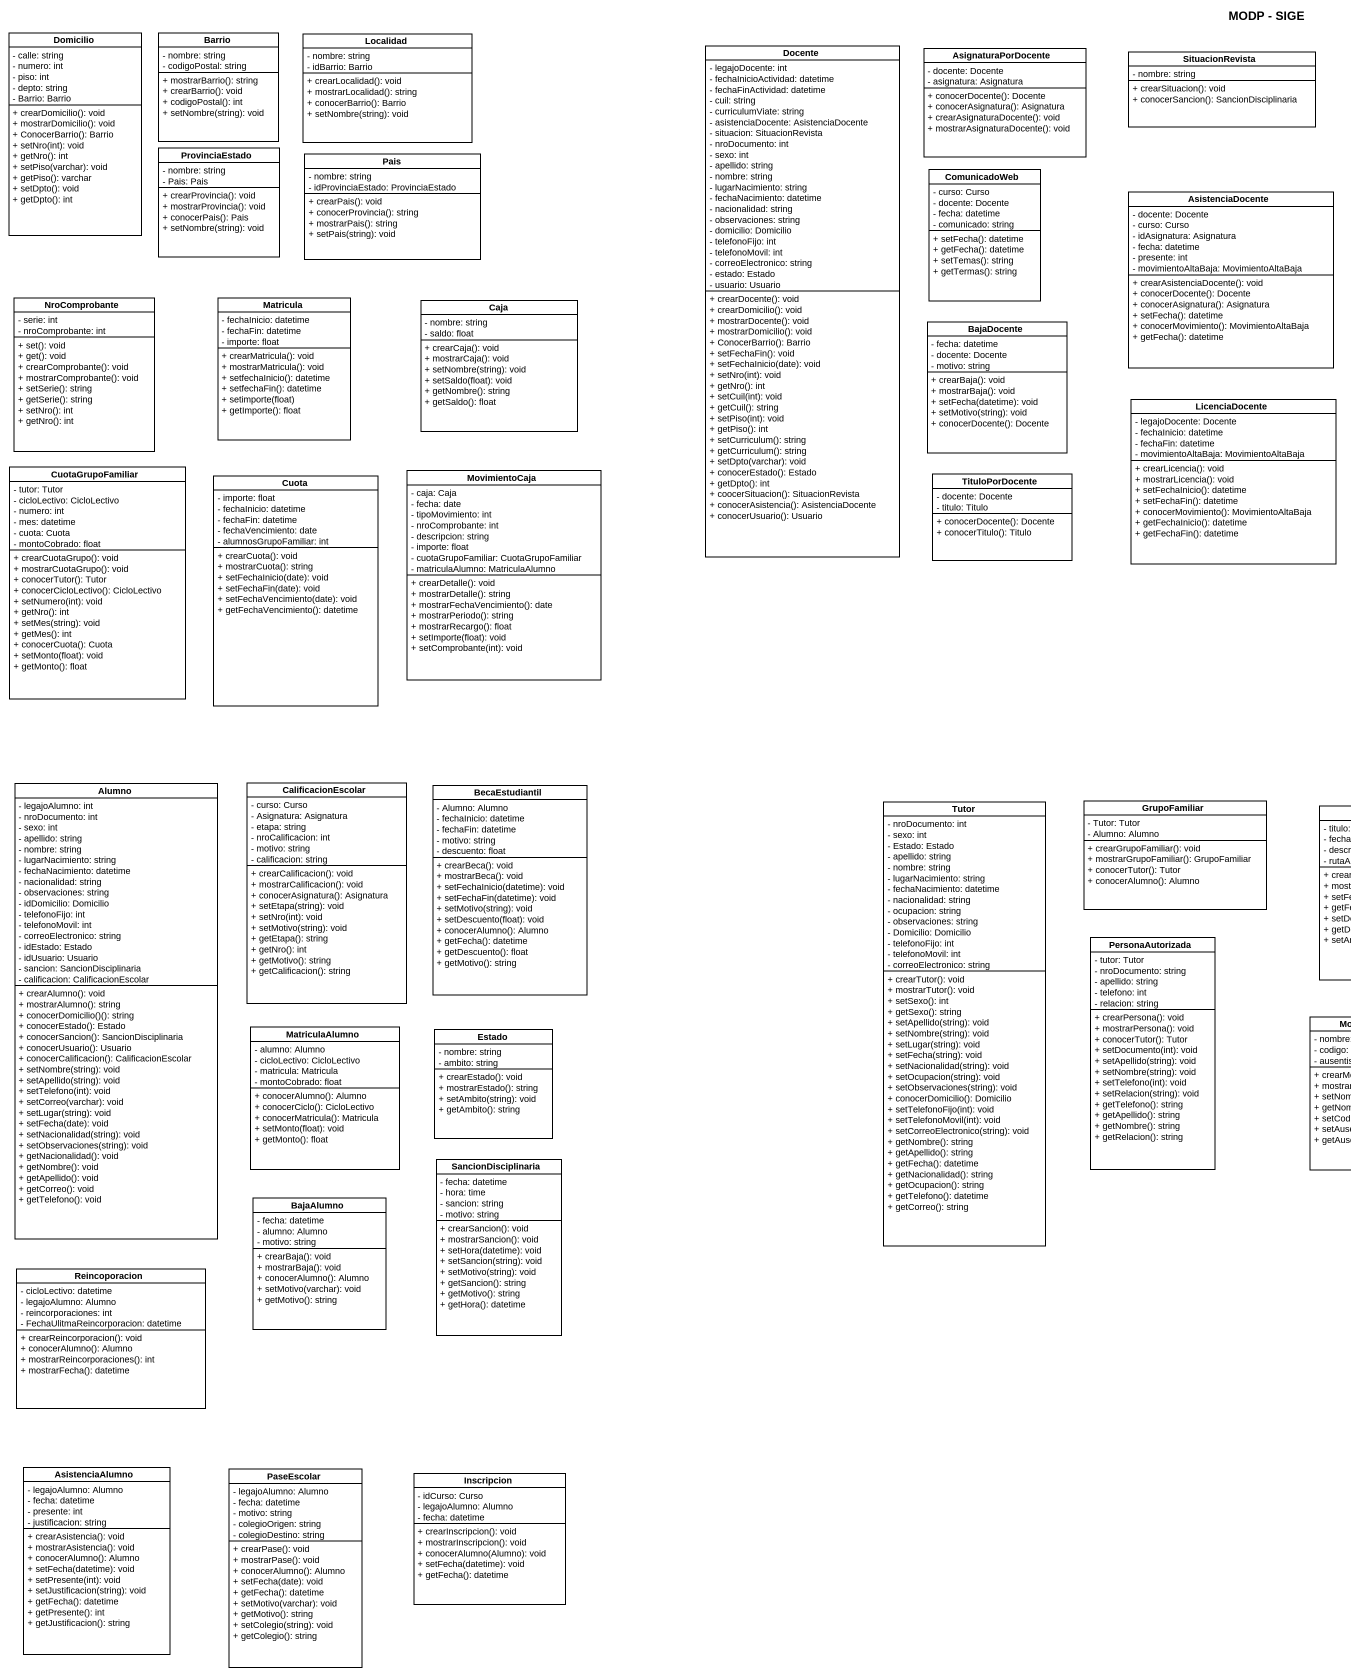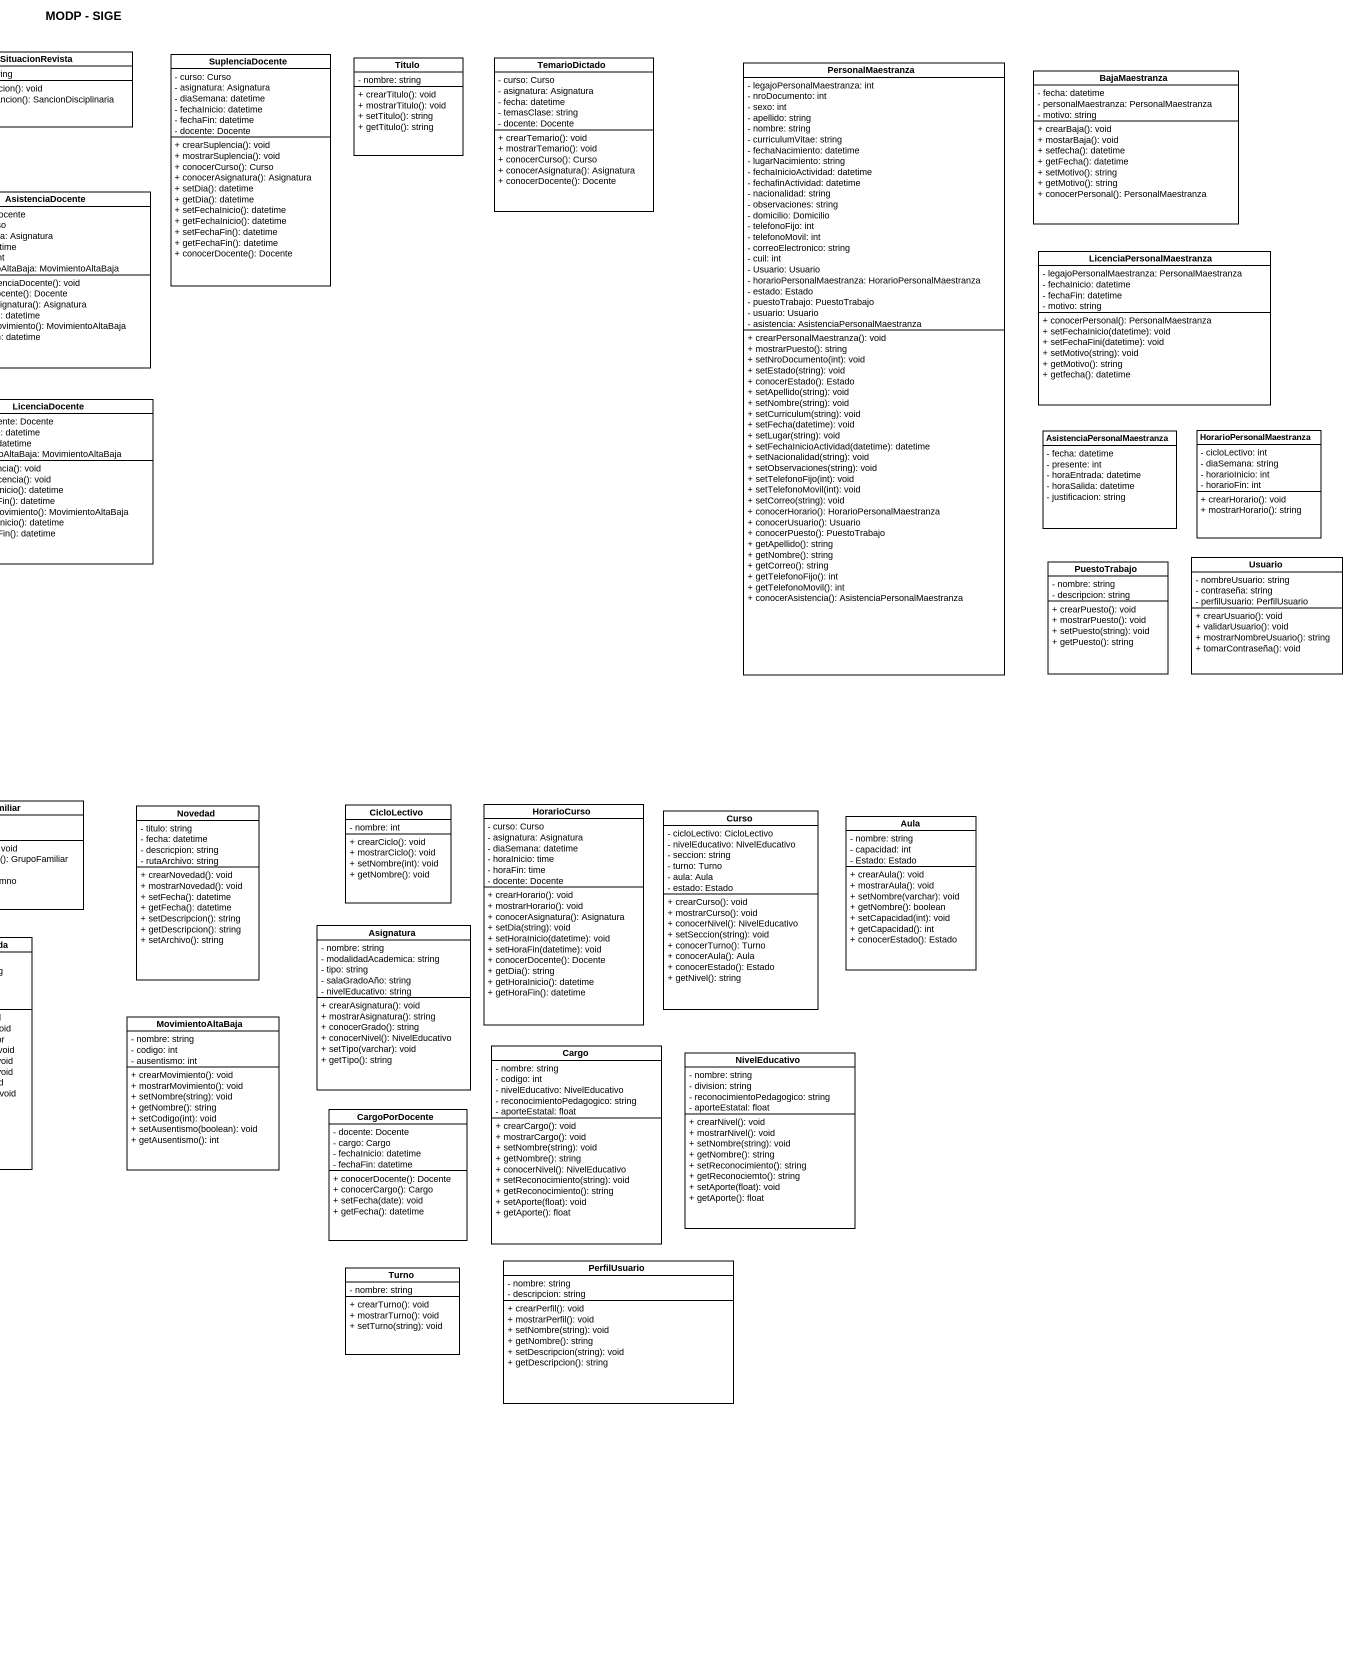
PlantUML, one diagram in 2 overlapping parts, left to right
@startuml
title MODP - SIGE
hide circle
hide empty members
skinparam classAttributeIconSize 0
class Domicilio {
  - calle: string
  - numero: int
  - piso: int
  - depto: string
  - Barrio: Barrio
  + crearDomicilio(): void
  + mostrarDomicilio(): void
  + ConocerBarrio(): Barrio
  + setNro(int): void
  + getNro(): int
  + setPiso(varchar): void
  + getPiso(): varchar
  + setDpto(): void
  + getDpto(): int
}
class Barrio {
  - nombre: string
  - codigoPostal: string
  + mostrarBarrio(): string
  + crearBarrio(): void
  + codigoPostal(): int
  + setNombre(string): void
}
class Localidad {
  - nombre: string
  - idBarrio: Barrio
  + crearLocalidad(): void
  + mostrarLocalidad(): string
  + conocerBarrio(): Barrio
  + setNombre(string): void
}
class Docente {
  - legajoDocente: int
  - fechaInicioActividad: datetime
  - fechaFinActividad: datetime
  - cuil: string
  - curriculumViate: string
  - asistenciaDocente: AsistenciaDocente
  - situacion: SituacionRevista
  - nroDocumento: int
  - sexo: int
  - apellido: string
  - nombre: string
  - lugarNacimiento: string
  - fechaNacimiento: datetime
  - nacionalidad: string
  - observaciones: string
  - domicilio: Domicilio
  - telefonoFijo: int
  - telefonoMovil: int
  - correoElectronico: string
  - estado: Estado
  - usuario: Usuario
  + crearDocente(): void
  + crearDomicilio(): void
  + mostrarDocente(): void
  + mostrarDomicilio(): void
  + ConocerBarrio(): Barrio
  + setFechaFin(): void
  + setFechaInicio(date): void
  + setNro(int): void
  + getNro(): int
  + setCuil(int): void
  + getCuil(): string
  + setPiso(int): void
  + getPiso(): int
  + setCurriculum(): string
  + getCurriculum(): string
  + setDpto(varchar): void
  + conocerEstado(): Estado
  + getDpto(): int
  + coocerSituacion(): SituacionRevista
  + conocerAsistencia(): AsistenciaDocente
  + conocerUsuario(): Usuario
}
class AsignaturaPorDocente {
  - docente: Docente
  - asignatura: Asignatura
  + conocerDocente(): Docente
  + conocerAsignatura(): Asignatura
  + crearAsignaturaDocente(): void
  + mostrarAsignaturaDocente(): void
}
class SituacionRevista {
  - nombre: string
  + crearSituacion(): void
  + conocerSancion(): SancionDisciplinaria
}
class SuplenciaDocente {
  - curso: Curso
  - asignatura: Asignatura
  - diaSemana: datetime
  - fechaInicio: datetime
  - fechaFin: datetime
  - docente: Docente
  + crearSuplencia(): void
  + mostrarSuplencia(): void
  + conocerCurso(): Curso
  + conocerAsignatura(): Asignatura
  + setDia(): datetime
  + getDia(): datetime
  + setFechaInicio(): datetime
  + getFechaInicio(): datetime
  + setFechaFin(): datetime
  + getFechaFin(): datetime
  + conocerDocente(): Docente
}
class Titulo {
  - nombre: string
  + crearTitulo(): void
  + mostrarTitulo(): void
  + setTitulo(): string
  + getTitulo(): string
}
class TemarioDictado {
  - curso: Curso
  - asignatura: Asignatura
  - fecha: datetime
  - temasClase: string
  - docente: Docente
  + crearTemario(): void
  + mostrarTemario(): void
  + conocerCurso(): Curso
  + conocerAsignatura(): Asignatura
  + conocerDocente(): Docente
}
class PersonalMaestranza {
  - legajoPersonalMaestranza: int
  - nroDocumento: int
  - sexo: int
  - apellido: string
  - nombre: string
  - curriculumVitae: string
  - fechaNacimiento: datetime
  - lugarNacimiento: string
  - fechaInicioActividad: datetime
  - fechafinActividad: datetime
  - nacionalidad: string
  - observaciones: string
  - domicilio: Domicilio
  - telefonoFijo: int
  - telefonoMovil: int
  - correoElectronico: string
  - cuil: int
  - Usuario: Usuario
  - horarioPersonalMaestranza: HorarioPersonalMaestranza
  - estado: Estado
  - puestoTrabajo: PuestoTrabajo
  - usuario: Usuario
  - asistencia: AsistenciaPersonalMaestranza
  + crearPersonalMaestranza(): void
  + mostrarPuesto(): string
  + setNroDocumento(int): void
  + setEstado(string): void
  + conocerEstado(): Estado
  + setApellido(string): void
  + setNombre(string): void
  + setCurriculum(string): void
  + setFecha(datetime): void
  + setLugar(string): void
  + setFechaInicioActividad(datetime): datetime
  + setNacionalidad(string): void
  + setObservaciones(string): void
  + setTelefonoFijo(int): void
  + setTelefonoMovil(int): void
  + setCorreo(string): void
  + conocerHorario(): HorarioPersonalMaestranza
  + conocerUsuario(): Usuario
  + conocerPuesto(): PuestoTrabajo
  + getApellido(): string
  + getNombre(): string
  + getCorreo(): string
  + getTelefonoFijo(): int
  + getTelefonoMovil(): int
  + conocerAsistencia(): AsistenciaPersonalMaestranza
}
class BajaMaestranza {
  - fecha: datetime
  - personalMaestranza: PersonalMaestranza
  - motivo: string
  + crearBaja(): void
  + mostarBaja(): void
  + setfecha(): datetime
  + getFecha(): datetime
  + setMotivo(): string
  + getMotivo(): string
  + conocerPersonal(): PersonalMaestranza
}
class ProvinciaEstado {
  - nombre: string
  - Pais: Pais
  + crearProvincia(): void
  + mostrarProvincia(): void
  + conocerPais(): Pais
  + setNombre(string): void
}
class Pais {
  - nombre: string
  - idProvinciaEstado: ProvinciaEstado
  + crearPais(): void
  + conocerProvincia(): string
  + mostrarPais(): string
  + setPais(string): void
}
class ComunicadoWeb {
  - curso: Curso
  - docente: Docente
  - fecha: datetime
  - comunicado: string
  + setFecha(): datetime
  + getFecha(): datetime
  + setTemas(): string
  + getTermas(): string
}
class AsistenciaDocente {
  - docente: Docente
  - curso: Curso
  - idAsignatura: Asignatura
  - fecha: datetime
  - presente: int
  - movimientoAltaBaja: MovimientoAltaBaja
  + crearAsistenciaDocente(): void
  + conocerDocente(): Docente
  + conocerAsignatura(): Asignatura
  + setFecha(): datetime
  + conocerMovimiento(): MovimientoAltaBaja
  + getFecha(): datetime
}
class LicenciaPersonalMaestranza {
  - legajoPersonalMaestranza: PersonalMaestranza
  - fechaInicio: datetime
  - fechaFin: datetime
  - motivo: string
  + conocerPersonal(): PersonalMaestranza
  + setFechaInicio(datetime): void
  + setFechaFini(datetime): void
  + setMotivo(string): void
  + getMotivo(): string
  + getfecha(): datetime
}
class NroComprobante {
  - serie: int
  - nroComprobante: int
  + set(): void
  + get(): void
  + crearComprobante(): void
  + mostrarComprobante(): void
  + setSerie(): string
  + getSerie(): string
  + setNro(): int
  + getNro(): int
}
class Matricula {
  - fechaInicio: datetime
  - fechaFin: datetime
  - importe: float
  + crearMatricula(): void
  + mostrarMatricula(): void
  + setfechaInicio(): datetime
  + setfechaFin(): datetime
  + setimporte(float)
  + getImporte(): float
}
class Caja {
  - nombre: string
  - saldo: float
  + crearCaja(): void
  + mostrarCaja(): void
  + setNombre(string): void
  + setSaldo(float): void
  + getNombre(): string
  + getSaldo(): float
}
class BajaDocente {
  - fecha: datetime
  - docente: Docente
  - motivo: string
  + crearBaja(): void
  + mostrarBaja(): void
  + setFecha(datetime): void
  + setMotivo(string): void
  + conocerDocente(): Docente
}
class LicenciaDocente {
  - legajoDocente: Docente
  - fechaInicio: datetime
  - fechaFin: datetime
  - movimientoAltaBaja: MovimientoAltaBaja
  + crearLicencia(): void
  + mostrarLicencia(): void
  + setFechaInicio(): datetime
  + setFechaFin(): datetime
  + conocerMovimiento(): MovimientoAltaBaja
  + getFechaInicio(): datetime
  + getFechaFin(): datetime
}
class AsistenciaPersonalMaestranza {
  - fecha: datetime
  - presente: int
  - horaEntrada: datetime
  - horaSalida: datetime
  - justificacion: string
}
class HorarioPersonalMaestranza {
  - cicloLectivo: int
  - diaSemana: string
  - horarioInicio: int
  - horarioFin: int
  + crearHorario(): void
  + mostrarHorario(): string
}
class CuotaGrupoFamiliar {
  - tutor: Tutor
  - cicloLectivo: CicloLectivo
  - numero: int
  - mes: datetime
  - cuota: Cuota
  - montoCobrado: float
  + crearCuotaGrupo(): void
  + mostrarCuotaGrupo(): void
  + conocerTutor(): Tutor
  + conocerCicloLectivo(): CicloLectivo
  + setNumero(int): void
  + getNro(): int
  + setMes(string): void
  + getMes(): int
  + conocerCuota(): Cuota
  + setMonto(float): void
  + getMonto(): float
}
class Cuota {
  - importe: float
  - fechaInicio: datetime
  - fechaFin: datetime
  - fechaVencimiento: date
  - alumnosGrupoFamiliar: int
  + crearCuota(): void
  + mostrarCuota(): string
  + setFechaInicio(date): void
  + setFechaFin(date): void
  + setFechaVencimiento(date): void
  + getFechaVencimiento(): datetime
}
class MovimientoCaja {
  - caja: Caja
  - fecha: date
  - tipoMovimiento: int
  - nroComprobante: int
  - descripcion: string
  - importe: float
  - cuotaGrupoFamiliar: CuotaGrupoFamiliar
  - matriculaAlumno: MatriculaAlumno
  + crearDetalle(): void
  + mostrarDetalle(): string
  + mostrarFechaVencimiento(): date
  + mostrarPeriodo(): string
  + mostrarRecargo(): float
  + setImporte(float): void
  + setComprobante(int): void
}
class TituloPorDocente {
  - docente: Docente
  - titulo: Titulo
  + conocerDocente(): Docente
  + conocerTitulo(): Titulo
}
class PuestoTrabajo {
  - nombre: string
  - descripcion: string
  + crearPuesto(): void
  + mostrarPuesto(): void
  + setPuesto(string): void
  + getPuesto(): string
}
class Usuario {
  - nombreUsuario: string
  - contraseña: string
  - perfilUsuario: PerfilUsuario
  + crearUsuario(): void
  + validarUsuario(): void
  + mostrarNombreUsuario(): string
  + tomarContraseña(): void
}
class Alumno {
  - legajoAlumno: int
  - nroDocumento: int
  - sexo: int
  - apellido: string
  - nombre: string
  - lugarNacimiento: string
  - fechaNacimiento: datetime
  - nacionalidad: string
  - observaciones: string
  - idDomicilio: Domicilio
  - telefonoFijo: int
  - telefonoMovil: int
  - correoElectronico: string
  - idEstado: Estado
  - idUsuario: Usuario
  - sancion: SancionDisciplinaria
  - calificacion: CalificacionEscolar
  + crearAlumno(): void
  + mostrarAlumno(): string
  + conocerDomicilio()(): string
  + conocerEstado(): Estado
  + conocerSancion(): SancionDisciplinaria
  + conocerUsuario(): Usuario
  + conocerCalificacion(): CalificacionEscolar
  + setNombre(string): void
  + setApellido(string): void
  + setTelefono(int): void
  + setCorreo(varchar): void
  + setLugar(string): void
  + setFecha(date): void
  + setNacionalidad(string): void
  + setObservaciones(string): void
  + getNacionalidad(): void
  + getNombre(): void
  + getApellido(): void
  + getCorreo(): void
  + getTelefono(): void
}
class CalificacionEscolar {
  - curso: Curso
  - Asignatura: Asignatura
  - etapa: string
  - nroCalificacion: int
  - motivo: string
  - calificacion: string
  + crearCalificacion(): void
  + mostrarCalificacion(): void
  + conocerAsignatura(): Asignatura
  + setEtapa(string): void
  + setNro(int): void
  + setMotivo(string): void
  + getEtapa(): string
  + getNro(): int
  + getMotivo(): string
  + getCalificacion(): string
}
class BecaEstudiantil {
  - Alumno: Alumno
  - fechaInicio: datetime
  - fechaFin: datetime
  - motivo: string
  - descuento: float
  + crearBeca(): void
  + mostrarBeca(): void
  + setFechaInicio(datetime): void
  + setFechaFin(datetime): void
  + setMotivo(string): void
  + setDescuento(float): void
  + conocerAlumno(): Alumno
  + getFecha(): datetime
  + getDescuento(): float
  + getMotivo(): string
}
class Tutor {
  - nroDocumento: int
  - sexo: int
  - Estado: Estado
  - apellido: string
  - nombre: string
  - lugarNacimiento: string
  - fechaNacimiento: datetime
  - nacionalidad: string
  - ocupacion: string
  - observaciones: string
  - Domicilio: Domicilio
  - telefonoFijo: int
  - telefonoMovil: int
  - correoElectronico: string
  + crearTutor(): void
  + mostrarTutor(): void
  + setSexo(): int
  + getSexo(): string
  + setApellido(string): void
  + setNombre(string): void
  + setLugar(string): void
  + setFecha(string): void
  + setNacionalidad(string): void
  + setOcupacion(string): void
  + setObservaciones(string): void
  + conocerDomicilio(): Domicilio
  + setTelefonoFijo(int): void
  + setTelefonoMovil(int): void
  + setCorreoElectronico(string): void
  + getNombre(): string
  + getApellido(): string
  + getFecha(): datetime
  + getNacionalidad(): string
  + getOcupacion(): string
  + getTelefono(): datetime
  + getCorreo(): string
}
class GrupoFamiliar {
  - Tutor: Tutor
  - Alumno: Alumno
  + crearGrupoFamiliar(): void
  + mostrarGrupoFamiliar(): GrupoFamiliar
  + conocerTutor(): Tutor
  + conocerAlumno(): Alumno
}
class Novedad {
  - titulo: string
  - fecha: datetime
  - descricpion: string
  - rutaArchivo: string
  + crearNovedad(): void
  + mostrarNovedad(): void
  + setFecha(): datetime
  + getFecha(): datetime
  + setDescripcion(): string
  + getDescripcion(): string
  + setArchivo(): string
}
class CicloLectivo {
  - nombre: int
  + crearCiclo(): void
  + mostrarCiclo(): void
  + setNombre(int): void
  + getNombre(): void
}
class HorarioCurso {
  - curso: Curso
  - asignatura: Asignatura
  - diaSemana: datetime
  - horaInicio: time
  - horaFin: time
  - docente: Docente
  + crearHorario(): void
  + mostrarHorario(): void
  + conocerAsignatura(): Asignatura
  + setDia(string): void
  + setHoraInicio(datetime): void
  + setHoraFin(datetime): void
  + conocerDocente(): Docente
  + getDia(): string
  + getHoraInicio(): datetime
  + getHoraFin(): datetime
}
class Curso {
  - cicloLectivo: CicloLectivo
  - nivelEducativo: NivelEducativo
  - seccion: string
  - turno: Turno
  - aula: Aula
  - estado: Estado
  + crearCurso(): void
  + mostrarCurso(): void
  + conocerNivel(): NivelEducativo
  + setSeccion(string): void
  + conocerTurno(): Turno
  + conocerAula(): Aula
  + conocerEstado(): Estado
  + getNivel(): string
}
class Aula {
  - nombre: string
  - capacidad: int
  - Estado: Estado
  + crearAula(): void
  + mostrarAula(): void
  + setNombre(varchar): void
  + getNombre(): boolean
  + setCapacidad(int): void
  + getCapacidad(): int
  + conocerEstado(): Estado
}
class Asignatura {
  - nombre: string
  - modalidadAcademica: string
  - tipo: string
  - salaGradoAño: string
  - nivelEducativo: string
  + crearAsignatura(): void
  + mostrarAsignatura(): string
  + conocerGrado(): string
  + conocerNivel(): NivelEducativo
  + setTipo(varchar): void
  + getTipo(): string
}
class PersonaAutorizada {
  - tutor: Tutor
  - nroDocumento: string
  - apellido: string
  - telefono: int
  - relacion: string
  + crearPersona(): void
  + mostrarPersona(): void
  + conocerTutor(): Tutor
  + setDocumento(int): void
  + setApellido(string): void
  + setNombre(string): void
  + setTelefono(int): void
  + setRelacion(string): void
  + getTelefono(): string
  + getApellido(): string
  + getNombre(): string
  + getRelacion(): string
}
class MatriculaAlumno {
  - alumno: Alumno
  - cicloLectivo: CicloLectivo
  - matricula: Matricula
  - montoCobrado: float
  + conocerAlumno(): Alumno
  + conocerCiclo(): CicloLectivo
  + conocerMatricula(): Matricula
  + setMonto(float): void
  + getMonto(): float
}
class Estado {
  - nombre: string
  - ambito: string
  + crearEstado(): void
  + mostrarEstado(): string
  + setAmbito(string): void
  + getAmbito(): string
}
class MovimientoAltaBaja {
  - nombre: string
  - codigo: int
  - ausentismo: int
  + crearMovimiento(): void
  + mostrarMovimiento(): void
  + setNombre(string): void
  + getNombre(): string
  + setCodigo(int): void
  + setAusentismo(boolean): void
  + getAusentismo(): int
}
class Cargo {
  - nombre: string
  - codigo: int
  - nivelEducativo: NivelEducativo
  - reconocimientoPedagogico: string
  - aporteEstatal: float
  + crearCargo(): void
  + mostrarCargo(): void
  + setNombre(string): void
  + getNombre(): string
  + conocerNivel(): NivelEducativo
  + setReconocimiento(string): void
  + getReconocimiento(): string
  + setAporte(float): void
  + getAporte(): float
}
class NivelEducativo {
  - nombre: string
  - division: string
  - reconocimientoPedagogico: string
  - aporteEstatal: float
  + crearNivel(): void
  + mostrarNivel(): void
  + setNombre(string): void
  + getNombre(): string
  + setReconocimiento(): string
  + getReconociemto(): string
  + setAporte(float): void
  + getAporte(): float
}
class CargoPorDocente {
  - docente: Docente
  - cargo: Cargo
  - fechaInicio: datetime
  - fechaFin: datetime
  + conocerDocente(): Docente
  + conocerCargo(): Cargo
  + setFecha(date): void
  + getFecha(): datetime
}
class SancionDisciplinaria {
  - fecha: datetime
  - hora: time
  - sancion: string
  - motivo: string
  + crearSancion(): void
  + mostrarSancion(): void
  + setHora(datetime): void
  + setSancion(string): void
  + setMotivo(string): void
  + getSancion(): string
  + getMotivo(): string
  + getHora(): datetime
}
class BajaAlumno {
  - fecha: datetime
  - alumno: Alumno
  - motivo: string
  + crearBaja(): void
  + mostrarBaja(): void
  + conocerAlumno(): Alumno
  + setMotivo(varchar): void
  + getMotivo(): string
}
class Reincoporacion {
  - cicloLectivo: datetime
  - legajoAlumno: Alumno
  - reincorporaciones: int
  - FechaUlitmaReincorporacion: datetime
  + crearReincorporacion(): void
  + conocerAlumno(): Alumno
  + mostrarReincorporaciones(): int
  + mostrarFecha(): datetime
}
class Turno {
  - nombre: string
  + crearTurno(): void
  + mostrarTurno(): void
  + setTurno(string): void
}
class PerfilUsuario {
  - nombre: string
  - descripcion: string
  + crearPerfil(): void
  + mostrarPerfil(): void
  + setNombre(string): void
  + getNombre(): string
  + setDescripcion(string): void
  + getDescripcion(): string
}
class AsistenciaAlumno {
  - legajoAlumno: Alumno
  - fecha: datetime
  - presente: int
  - justificacion: string
  + crearAsistencia(): void
  + mostrarAsistencia(): void
  + conocerAlumno(): Alumno
  + setFecha(datetime): void
  + setPresente(int): void
  + setJustificacion(string): void
  + getFecha(): datetime
  + getPresente(): int
  + getJustificacion(): string
}
class PaseEscolar {
  - legajoAlumno: Alumno
  - fecha: datetime
  - motivo: string
  - colegioOrigen: string
  - colegioDestino: string
  + crearPase(): void
  + mostrarPase(): void
  + conocerAlumno(): Alumno
  + setFecha(date): void
  + getFecha(): datetime
  + setMotivo(varchar): void
  + getMotivo(): string
  + setColegio(string): void
  + getColegio(): string
}
class Inscripcion {
  - idCurso: Curso
  - legajoAlumno: Alumno
  - fecha: datetime
  + crearInscripcion(): void
  + mostrarInscripcion(): void
  + conocerAlumno(Alumno): void
  + setFecha(datetime): void
  + getFecha(): datetime
}
@enduml
